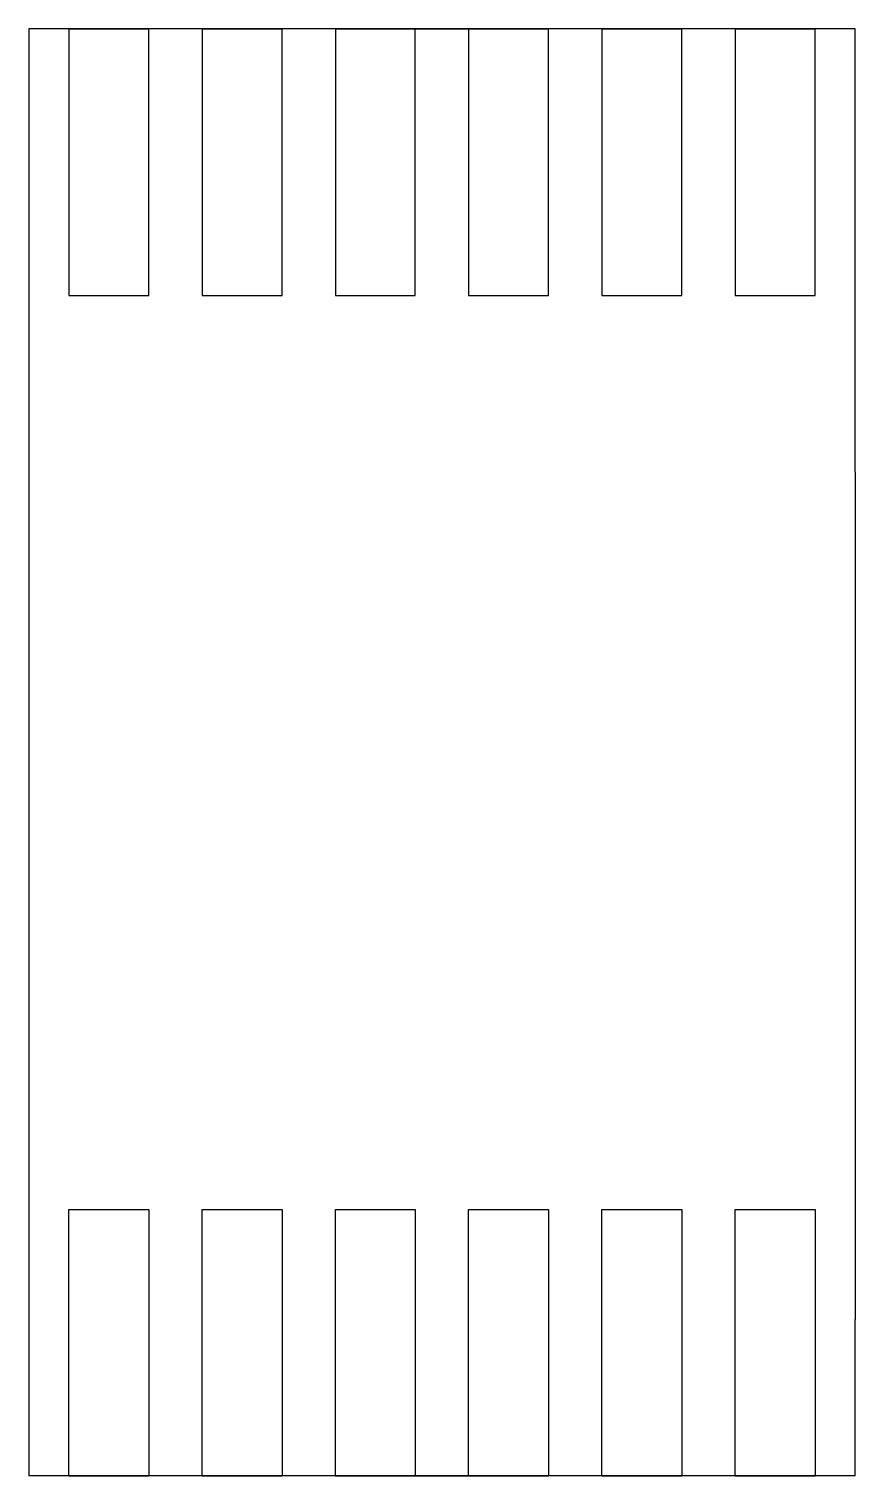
# Paper-space layout 'Hoja1' of a CAD drawing. Header units: millimetres. Extents: x 46.3 to 52.5, y 48.4 to 59.3.
import ezdxf

# ---------------------------------------------------------------- set-up
doc = ezdxf.new("R2010")
doc.units = ezdxf.units.MM
doc.layers.add('DV1_Predeterminado', color=7, linetype='Continuous')

psp = doc.layouts.new('Hoja1')

# ---------------------------------------------------------------- linework, layer by layer
at = {"layer": 'DV1_Predeterminado', "color": 7, "linetype": 'Continuous'}
for p, q in [((52.533, 59.301), (46.333, 59.301)), ((46.333, 59.301), (46.333, 48.446)), ((46.633, 59.301), (46.633, 57.301)), ((46.633, 59.301), (47.233, 59.301)), ((47.233, 57.301), (47.233, 59.301)), ((47.633, 59.301), (48.233, 59.301)), ((47.633, 59.301), (47.633, 57.301)), ((48.233, 57.301), (48.233, 59.301)), ((48.633, 59.301), (49.233, 59.301)), ((48.633, 59.301), (48.633, 57.301)), ((49.233, 57.301), (49.233, 59.301)), ((49.233, 59.301), (49.633, 59.301)), ((49.633, 59.301), (50.233, 59.301)), ((49.633, 59.301), (49.633, 57.301)), ((50.233, 57.301), (50.233, 59.301)), ((50.633, 59.301), (51.233, 59.301)), ((50.633, 59.301), (50.633, 57.301)), ((51.233, 57.301), (51.233, 59.301)), ((51.633, 59.301), (52.233, 59.301)), ((51.633, 59.301), (51.633, 57.301)), ((52.233, 57.301), (52.233, 59.301)), ((52.533, 55.976), (52.533, 59.301)), ((46.633, 57.301), (47.233, 57.301)), ((47.633, 57.301), (48.233, 57.301)), ((48.633, 57.301), (49.233, 57.301)), ((49.633, 57.301), (50.233, 57.301)), ((50.633, 57.301), (51.233, 57.301)), ((51.633, 57.301), (52.233, 57.301)), ((52.533, 55.976), (52.533, 49.62)), ((46.633, 50.446), (47.233, 50.446)), ((46.633, 48.446), (46.633, 50.446)), ((47.233, 50.446), (47.233, 48.446)), ((47.633, 50.446), (48.233, 50.446)), ((47.633, 48.446), (47.633, 50.446)), ((48.233, 50.446), (48.233, 48.446)), ((48.633, 50.446), (49.233, 50.446)), ((48.633, 48.446), (48.633, 50.446)), ((49.233, 50.446), (49.233, 48.446)), ((49.633, 50.446), (50.233, 50.446)), ((49.633, 48.446), (49.633, 50.446)), ((50.233, 50.446), (50.233, 48.446)), ((50.633, 50.446), (51.233, 50.446)), ((50.633, 48.446), (50.633, 50.446)), ((51.233, 50.446), (51.233, 48.446)), ((51.633, 50.446), (52.233, 50.446)), ((51.633, 48.446), (51.633, 50.446)), ((52.233, 50.446), (52.233, 48.446)), ((52.533, 48.446), (52.533, 49.62)), ((52.533, 48.446), (46.333, 48.446)), ((46.633, 48.446), (47.233, 48.446)), ((47.633, 48.446), (48.233, 48.446)), ((48.633, 48.446), (49.233, 48.446)), ((49.233, 48.446), (49.633, 48.446)), ((49.633, 48.446), (50.233, 48.446)), ((50.633, 48.446), (51.233, 48.446)), ((51.633, 48.446), (52.233, 48.446))]:
    psp.add_line(p, q, dxfattribs=at)

doc.saveas('drawing.dxf')
